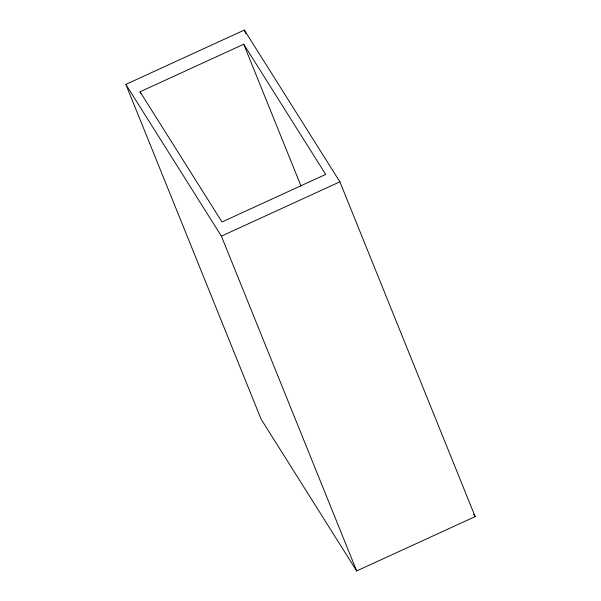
<?xml version="1.0" encoding="UTF-8"?>
<svg xmlns="http://www.w3.org/2000/svg" width="601" height="601" viewBox="0 0 601 601"><rect width="100%" height="100%" fill="white"/><g stroke="black" fill="none" stroke-linecap="round" stroke-linejoin="round"><path stroke-width="0.9" d="M125.842 84.395L244.337 30.05L339.888 181.81L475.158 516.605L356.663 570.95L261.112 419.19L125.842 84.395L221.401 236.155L356.663 570.95M140.041 91.795L243.736 44.241L325.689 174.41L222.002 221.964L140.041 91.795L140.747 93.531M221.401 236.155L339.888 181.81M473.656 514.223L475.158 516.605M244.337 30.05L245.741 33.528M243.736 44.241L300.966 185.897"/></g></svg>
